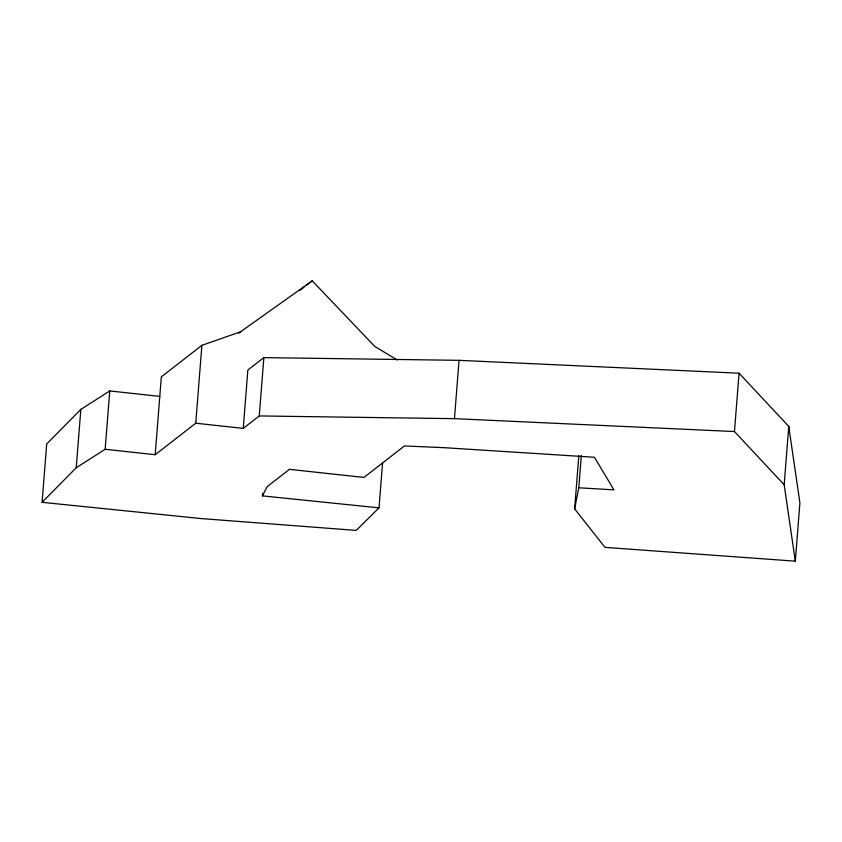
<?xml version="1.0" encoding="UTF-8"?>
<svg xmlns="http://www.w3.org/2000/svg" width="842" height="842" viewBox="0 0 842 842"><rect width="100%" height="100%" fill="white"/><g stroke="black" fill="none" stroke-linecap="round" stroke-linejoin="round"><path stroke-width="1.26" d="M382.605 462.468L379.037 507.842L356.208 530.407L201.101 518.567L42.1 502.316L46.689 443.987L80.832 409.401L109.755 390.941L159.791 396.393M42.1 502.316L76.243 467.731L80.832 409.401M76.243 467.731L105.166 449.27L109.755 390.941M105.166 449.27L155.202 454.722L161.327 376.869L201.88 345.357L240.612 331.748L312.224 280.828L374.669 346.346L397.14 359.923M155.202 454.722L195.754 423.21L201.88 345.357M195.754 423.21L243.254 428.378L247.843 370.048L263.862 357.608L459.048 360.334L739.066 373.206L788.765 426.42L799.9 502.842L795.311 561.172L604.988 547.374L574.633 508.873L578.822 455.733M243.254 428.378L259.273 415.937L263.862 357.608M379.037 507.842L262.441 495.885L262.641 493.296M259.273 415.937L454.459 418.663L459.048 360.334M574.633 508.873L578.801 487.781L581.348 455.375M795.311 561.172L784.176 484.76L734.466 431.546L739.066 373.206M784.176 484.76L788.765 426.42M262.441 495.885L267.146 486.665L289.448 469.331L363.933 477.435L404.486 445.934L445.155 447.744L594.431 457.269L613.965 489.865L578.801 487.781M238.581 333.327L240.612 331.748M300.057 290.279L304.109 287.133M306.141 285.554L312.224 280.828M454.459 418.663L734.466 431.546"/></g></svg>
